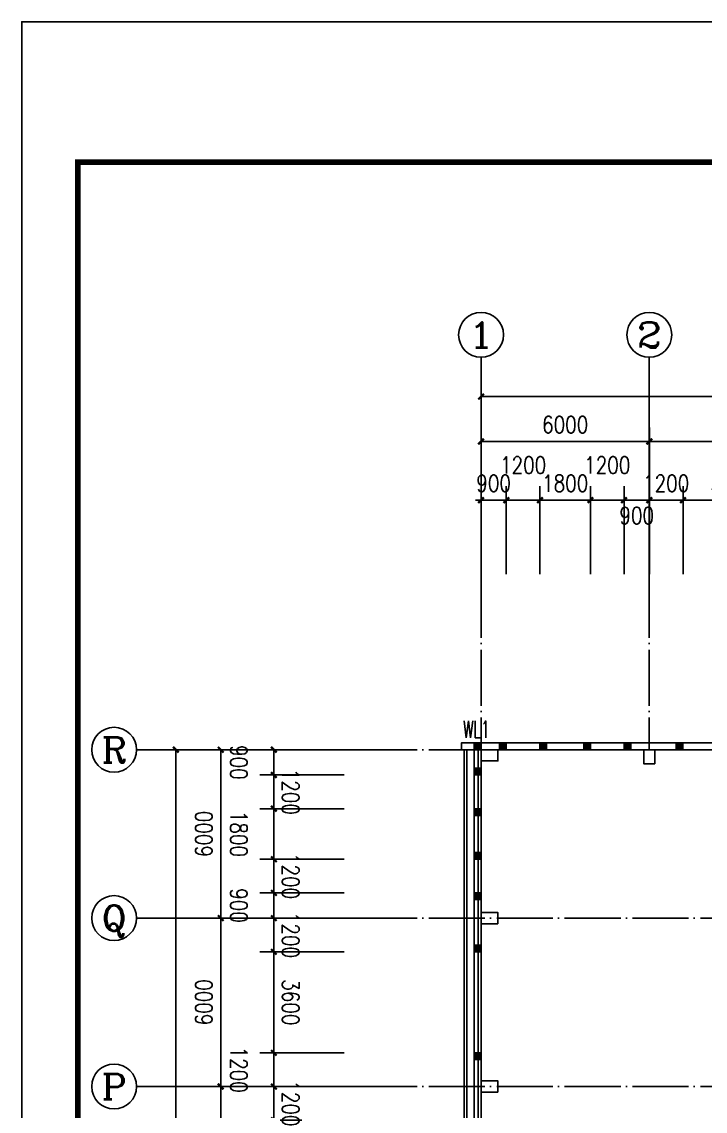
# Model space of a CAD drawing. Extents: x 31695611 to 39053694, y -59225 to 904195.
# Drawn here: x 38694994 to 38719358, y 865379 to 904195 of the extents above; entities that cross this region are included whole.
import ezdxf
from ezdxf.enums import TextEntityAlignment as Align

# ---------------------------------------------------------------- set-up
doc = ezdxf.new("R2010")
doc.units = 0
doc.header["$LTSCALE"] = 1000
doc.header["$MEASUREMENT"] = 0
doc.linetypes.add('ACAD_ISO04W100', pattern=[30.5, 24, -3, 0.5, -3])
doc.linetypes.add('DOTE', pattern=[2.42, 2, -0.2, 0.02, -0.2])
doc.layers.get('0').update_dxf_attribs({"linetype": 'CONTINUOUS'})
doc.layers.get('DEFPOINTS').update_dxf_attribs({"linetype": 'CONTINUOUS'})
for name, color, linetype in [('AXIS', 3, 'CONTINUOUS'), ('AXIS_TEXT', 7, 'CONTINUOUS'), ('COLUMN', 2, 'CONTINUOUS'), ('DOTE', 1, 'ACAD_ISO04W100'), ('PUB_HATCH', 8, 'CONTINUOUS'), ('PUB_TEXT', 7, 'CONTINUOUS'), ('PUB_TITLE', 4, 'CONTINUOUS')]:
    doc.layers.add(name, color=color, linetype=linetype)
doc.styles.add('_TCH_AXIS', font='COMPLEX', dxfattribs={"bigfont": 'GBCBIG'})
doc.styles.add('_TXT', font='SIMPLEX.shx', dxfattribs={"width": 0.6})
doc.styles.add('COMPLEX', font='COMPLEX')
doc.styles.add('DIM_FONT', font='SIMPLEX.shx', dxfattribs={"width": 0.8})
doc.dimstyles.new('DIMN200', dxfattribs={"dimscale": 2, "dimtxt": 300, "dimasz": 100, "dimexe": 250, "dimexo": 300, "dimgap": 150, "dimtad": 1, "dimdec": 0, "dimzin": 0, "dimtxsty": 'DIM_FONT', "dimblk": 'ARCHTICK', "dimcen": 0.09, "dimclrt": 7, "dimazin": 3, "dimtfac": 1, "dimtdec": 0, "dimtix": 1, "dimtmove": 0, "dimatfit": 3, "dimtolj": 1, "dimtzin": 0})

# ---------------------------------------------------------------- blocks, each defined once
blk = doc.blocks.new('_ARCHTICK')
at = {"color": 0, "linetype": 'BYBLOCK', "const_width": 0.4}
blk.add_lwpolyline([(-0.5, -0.5), (0.5, 0.5)], dxfattribs=at)
blk = doc.blocks.new('*D893')
at = {"layer": 'AXIS', "color": 0}
for p, q in [((38703981, 866258), (38703981, 866458)), ((38706486, 866258), (38703481, 866258)), ((38703981, 865058), (38703981, 866258)), ((38706486, 865058), (38703481, 865058)), ((38703981, 865058), (38703981, 864858))]:
    blk.add_line(p, q, dxfattribs=at)
at = {"layer": 'DEFPOINTS', "color": 0}
for p in [(38703981, 866258), (38707086, 866258), (38707086, 865058)]:
    blk.add_point(p, dxfattribs=at)
at = {"layer": 'AXIS', "color": 0, "xscale": 200, "yscale": 200, "zscale": 200}
for p, rotation in [((38703981, 866258), 270.0001095396245), ((38703981, 865058), 90.00010953962452)]:
    blk.add_blockref('_ARCHTICK', p, dxfattribs=dict(at, rotation=rotation))
at = {"layer": 'AXIS', "color": 7, "insert": (38704581, 865658), "char_height": 600, "attachment_point": 5, "rotation": 270.0001, "style": 'DIM_FONT'}
blk.add_mtext('\\A1;1200', dxfattribs=at)
blk = doc.blocks.new('*D894')
at = {"layer": 'AXIS', "color": 0}
for p, q in [((38706486, 867458), (38703481, 867458)), ((38703981, 866258), (38703981, 867458)), ((38706486, 866258), (38703481, 866258))]:
    blk.add_line(p, q, dxfattribs=at)
at = {"layer": 'DEFPOINTS', "color": 0}
for p in [(38703981, 867458), (38707086, 867458), (38707086, 866258)]:
    blk.add_point(p, dxfattribs=at)
at = {"layer": 'AXIS', "color": 0, "xscale": 200, "yscale": 200, "zscale": 200}
for p, rotation in [((38703981, 867458), 90.00010953971926), ((38703981, 866258), 270.0001095397193)]:
    blk.add_blockref('_ARCHTICK', p, dxfattribs=dict(at, rotation=rotation))
at = {"layer": 'AXIS', "color": 7, "insert": (38702731, 866858), "char_height": 600, "attachment_point": 5, "rotation": 270.0001, "style": 'DIM_FONT'}
blk.add_mtext('\\A1;1200', dxfattribs=at)
blk = doc.blocks.new('*D895')
at = {"layer": 'AXIS', "color": 0}
for p, q in [((38706486, 871058), (38703481, 871058)), ((38703981, 867458), (38703981, 871058)), ((38706486, 867458), (38703481, 867458))]:
    blk.add_line(p, q, dxfattribs=at)
at = {"layer": 'DEFPOINTS', "color": 0}
for p in [(38703981, 871058), (38707086, 871058), (38707086, 867458)]:
    blk.add_point(p, dxfattribs=at)
at = {"layer": 'AXIS', "color": 0, "xscale": 200, "yscale": 200, "zscale": 200}
for p, rotation in [((38703981, 871058), 90.00010953963285), ((38703981, 867458), 270.0001095396329)]:
    blk.add_blockref('_ARCHTICK', p, dxfattribs=dict(at, rotation=rotation))
at = {"layer": 'AXIS', "color": 7, "insert": (38704581, 869258), "char_height": 600, "attachment_point": 5, "rotation": 270.0001, "style": 'DIM_FONT'}
blk.add_mtext('\\A1;3600', dxfattribs=at)
blk = doc.blocks.new('*D896')
at = {"layer": 'AXIS', "color": 0}
for p, q in [((38706486, 872258), (38703481, 872258)), ((38703981, 872258), (38703981, 872458)), ((38703981, 871058), (38703981, 872258)), ((38706486, 871058), (38703481, 871058)), ((38703981, 871058), (38703981, 870858))]:
    blk.add_line(p, q, dxfattribs=at)
at = {"layer": 'DEFPOINTS', "color": 0}
for p in [(38703981, 872258), (38707086, 872258), (38707086, 871058)]:
    blk.add_point(p, dxfattribs=at)
at = {"layer": 'AXIS', "color": 0, "xscale": 200, "yscale": 200, "zscale": 200}
for p, rotation in [((38703981, 872258), 270.0001095394176), ((38703981, 871058), 90.0001095394176)]:
    blk.add_blockref('_ARCHTICK', p, dxfattribs=dict(at, rotation=rotation))
at = {"layer": 'AXIS', "color": 7, "insert": (38704581, 871658), "char_height": 600, "attachment_point": 5, "rotation": 270.0001, "style": 'DIM_FONT'}
blk.add_mtext('\\A1;1200', dxfattribs=at)
blk = doc.blocks.new('*D897')
at = {"layer": 'AXIS', "color": 0}
for p, q in [((38706486, 873158), (38703481, 873158)), ((38703981, 872258), (38703981, 873158)), ((38706486, 872258), (38703481, 872258))]:
    blk.add_line(p, q, dxfattribs=at)
at = {"layer": 'DEFPOINTS', "color": 0}
for p in [(38703981, 873158), (38707086, 873158), (38707086, 872258)]:
    blk.add_point(p, dxfattribs=at)
at = {"layer": 'AXIS', "color": 0, "xscale": 200, "yscale": 200, "zscale": 200}
for p, rotation in [((38703981, 873158), 90.0001095399026), ((38703981, 872258), 270.0001095399026)]:
    blk.add_blockref('_ARCHTICK', p, dxfattribs=dict(at, rotation=rotation))
at = {"layer": 'AXIS', "color": 7, "insert": (38702731, 872708), "char_height": 600, "attachment_point": 5, "rotation": 270.0001, "style": 'DIM_FONT'}
blk.add_mtext('\\A1;900', dxfattribs=at)
blk = doc.blocks.new('*D898')
at = {"layer": 'AXIS', "color": 0}
for p, q in [((38703981, 874358), (38703981, 874558)), ((38706486, 874358), (38703481, 874358)), ((38703981, 873158), (38703981, 874358)), ((38706486, 873158), (38703481, 873158)), ((38703981, 873158), (38703981, 872958))]:
    blk.add_line(p, q, dxfattribs=at)
at = {"layer": 'DEFPOINTS', "color": 0}
for p in [(38703981, 874358), (38707086, 874358), (38707086, 873158)]:
    blk.add_point(p, dxfattribs=at)
at = {"layer": 'AXIS', "color": 0, "xscale": 200, "yscale": 200, "zscale": 200}
for p, rotation in [((38703981, 874358), 270.0001095395285), ((38703981, 873158), 90.00010953952852)]:
    blk.add_blockref('_ARCHTICK', p, dxfattribs=dict(at, rotation=rotation))
at = {"layer": 'AXIS', "color": 7, "insert": (38704581, 873758), "char_height": 600, "attachment_point": 5, "rotation": 270.0001, "style": 'DIM_FONT'}
blk.add_mtext('\\A1;1200', dxfattribs=at)
blk = doc.blocks.new('*D899')
at = {"layer": 'AXIS', "color": 0}
for p, q in [((38706486, 876158), (38703481, 876158)), ((38703981, 874358), (38703981, 876158)), ((38706486, 874358), (38703481, 874358))]:
    blk.add_line(p, q, dxfattribs=at)
at = {"layer": 'DEFPOINTS', "color": 0}
for p in [(38703981, 876158), (38707086, 876158), (38707086, 874358)]:
    blk.add_point(p, dxfattribs=at)
at = {"layer": 'AXIS', "color": 0, "xscale": 200, "yscale": 200, "zscale": 200}
for p, rotation in [((38703981, 876158), 90.0001095396238), ((38703981, 874358), 270.0001095396238)]:
    blk.add_blockref('_ARCHTICK', p, dxfattribs=dict(at, rotation=rotation))
at = {"layer": 'AXIS', "color": 7, "insert": (38702731, 875258), "char_height": 600, "attachment_point": 5, "rotation": 270.0001, "style": 'DIM_FONT'}
blk.add_mtext('\\A1;1800', dxfattribs=at)
blk = doc.blocks.new('*D900')
at = {"layer": 'AXIS', "color": 0}
for p, q in [((38706486, 877358), (38703481, 877358)), ((38703981, 877358), (38703981, 877558)), ((38703981, 876158), (38703981, 877358)), ((38706486, 876158), (38703481, 876158)), ((38703981, 876158), (38703981, 875958))]:
    blk.add_line(p, q, dxfattribs=at)
at = {"layer": 'DEFPOINTS', "color": 0}
for p in [(38703981, 877358), (38707086, 877358), (38707086, 876158)]:
    blk.add_point(p, dxfattribs=at)
at = {"layer": 'AXIS', "color": 0, "xscale": 200, "yscale": 200, "zscale": 200}
for p, rotation in [((38703981, 877358), 270.0001095395146), ((38703981, 876158), 90.00010953951458)]:
    blk.add_blockref('_ARCHTICK', p, dxfattribs=dict(at, rotation=rotation))
at = {"layer": 'AXIS', "color": 7, "insert": (38704581, 876758), "char_height": 600, "attachment_point": 5, "rotation": 270.0001, "style": 'DIM_FONT'}
blk.add_mtext('\\A1;1200', dxfattribs=at)
blk = doc.blocks.new('*D901')
at = {"layer": 'AXIS', "color": 0}
for p, q in [((38706486, 878259), (38703481, 878259)), ((38703981, 877358), (38703981, 878259)), ((38706486, 877358), (38703481, 877358))]:
    blk.add_line(p, q, dxfattribs=at)
at = {"layer": 'DEFPOINTS', "color": 0}
for p in [(38703981, 878259), (38707086, 878259), (38707086, 877358)]:
    blk.add_point(p, dxfattribs=at)
at = {"layer": 'AXIS', "color": 0, "xscale": 200, "yscale": 200, "zscale": 200}
for p, rotation in [((38703981, 878259), 90.00010953962034), ((38703981, 877358), 270.0001095396203)]:
    blk.add_blockref('_ARCHTICK', p, dxfattribs=dict(at, rotation=rotation))
at = {"layer": 'AXIS', "color": 7, "insert": (38702731, 877808), "char_height": 600, "attachment_point": 5, "rotation": 270.0001, "style": 'DIM_FONT'}
blk.add_mtext('\\A1;900', dxfattribs=at)
blk = doc.blocks.new('*D953')
at = {"layer": 'AXIS', "color": 0}
for p, q in [((38711366, 884519), (38711366, 887651)), ((38712266, 884519), (38712266, 887651)), ((38711366, 887151), (38711166, 887151)), ((38711366, 887151), (38712266, 887151)), ((38712266, 887151), (38712466, 887151))]:
    blk.add_line(p, q, dxfattribs=at)
at = {"layer": 'DEFPOINTS', "color": 0}
for p in [(38712266, 887151), (38711366, 883919), (38712266, 883919)]:
    blk.add_point(p, dxfattribs=at)
at = {"layer": 'AXIS', "color": 0, "xscale": 200, "yscale": 200, "zscale": 200}
blk.add_blockref('_ARCHTICK', (38711366, 887151), dxfattribs=at)
at = {"layer": 'AXIS', "color": 0, "xscale": 200, "yscale": 200, "zscale": 200, "rotation": 180}
blk.add_blockref('_ARCHTICK', (38712266, 887151), dxfattribs=at)
at = {"layer": 'AXIS', "color": 7, "insert": (38711816, 887751), "char_height": 600, "attachment_point": 5, "style": 'DIM_FONT'}
blk.add_mtext('\\A1;900', dxfattribs=at)
blk = doc.blocks.new('*D954')
at = {"layer": 'AXIS', "color": 0}
for p, q in [((38712266, 884519), (38712266, 887651)), ((38713466, 884519), (38713466, 887651)), ((38712266, 887151), (38713466, 887151))]:
    blk.add_line(p, q, dxfattribs=at)
at = {"layer": 'DEFPOINTS', "color": 0}
for p in [(38713466, 887151), (38712266, 883919), (38713466, 883919)]:
    blk.add_point(p, dxfattribs=at)
at = {"layer": 'AXIS', "color": 0, "xscale": 200, "yscale": 200, "zscale": 200, "rotation": 180}
blk.add_blockref('_ARCHTICK', (38712266, 887151), dxfattribs=at)
at = {"layer": 'AXIS', "color": 0, "xscale": 200, "yscale": 200, "zscale": 200}
blk.add_blockref('_ARCHTICK', (38713466, 887151), dxfattribs=at)
at = {"layer": 'AXIS', "color": 7, "insert": (38712866, 888401), "char_height": 600, "attachment_point": 5, "style": 'DIM_FONT'}
blk.add_mtext('\\A1;1200', dxfattribs=at)
blk = doc.blocks.new('*D955')
at = {"layer": 'AXIS', "color": 0}
for p, q in [((38713466, 884519), (38713466, 887651)), ((38715266, 884519), (38715266, 887651)), ((38713466, 887151), (38713266, 887151)), ((38713466, 887151), (38715266, 887151)), ((38715266, 887151), (38715466, 887151))]:
    blk.add_line(p, q, dxfattribs=at)
at = {"layer": 'DEFPOINTS', "color": 0}
for p in [(38715266, 887151), (38713466, 883919), (38715266, 883919)]:
    blk.add_point(p, dxfattribs=at)
at = {"layer": 'AXIS', "color": 0, "xscale": 200, "yscale": 200, "zscale": 200}
blk.add_blockref('_ARCHTICK', (38713466, 887151), dxfattribs=at)
at = {"layer": 'AXIS', "color": 0, "xscale": 200, "yscale": 200, "zscale": 200, "rotation": 180}
blk.add_blockref('_ARCHTICK', (38715266, 887151), dxfattribs=at)
at = {"layer": 'AXIS', "color": 7, "insert": (38714366, 887751), "char_height": 600, "attachment_point": 5, "style": 'DIM_FONT'}
blk.add_mtext('\\A1;1800', dxfattribs=at)
blk = doc.blocks.new('*D956')
at = {"layer": 'AXIS', "color": 0}
for p, q in [((38715266, 884519), (38715266, 887651)), ((38716466, 884519), (38716466, 887651)), ((38715266, 887151), (38716466, 887151))]:
    blk.add_line(p, q, dxfattribs=at)
at = {"layer": 'DEFPOINTS', "color": 0}
for p in [(38716466, 887151), (38715266, 883919), (38716466, 883919)]:
    blk.add_point(p, dxfattribs=at)
at = {"layer": 'AXIS', "color": 0, "xscale": 200, "yscale": 200, "zscale": 200, "rotation": 180}
blk.add_blockref('_ARCHTICK', (38715266, 887151), dxfattribs=at)
at = {"layer": 'AXIS', "color": 0, "xscale": 200, "yscale": 200, "zscale": 200}
blk.add_blockref('_ARCHTICK', (38716466, 887151), dxfattribs=at)
at = {"layer": 'AXIS', "color": 7, "insert": (38715866, 888401), "char_height": 600, "attachment_point": 5, "style": 'DIM_FONT'}
blk.add_mtext('\\A1;1200', dxfattribs=at)
blk = doc.blocks.new('*D957')
at = {"layer": 'AXIS', "color": 0}
for p, q in [((38716466, 884519), (38716466, 887651)), ((38717366, 884519), (38717366, 887651)), ((38716466, 887151), (38717366, 887151))]:
    blk.add_line(p, q, dxfattribs=at)
at = {"layer": 'DEFPOINTS', "color": 0}
for p in [(38717366, 887151), (38716466, 883919), (38717366, 883919)]:
    blk.add_point(p, dxfattribs=at)
at = {"layer": 'AXIS', "color": 0, "xscale": 200, "yscale": 200, "zscale": 200, "rotation": 180}
blk.add_blockref('_ARCHTICK', (38716466, 887151), dxfattribs=at)
at = {"layer": 'AXIS', "color": 0, "xscale": 200, "yscale": 200, "zscale": 200}
blk.add_blockref('_ARCHTICK', (38717366, 887151), dxfattribs=at)
at = {"layer": 'AXIS', "color": 7, "insert": (38716916, 886601), "char_height": 600, "attachment_point": 5, "style": 'DIM_FONT'}
blk.add_mtext('\\A1;900', dxfattribs=at)
blk = doc.blocks.new('*D958')
at = {"layer": 'AXIS', "color": 0}
for p, q in [((38717366, 884519), (38717366, 887651)), ((38718566, 884519), (38718566, 887651)), ((38717366, 887151), (38717166, 887151)), ((38717366, 887151), (38718566, 887151)), ((38718566, 887151), (38718766, 887151))]:
    blk.add_line(p, q, dxfattribs=at)
at = {"layer": 'DEFPOINTS', "color": 0}
for p in [(38718566, 887151), (38717366, 883919), (38718566, 883919)]:
    blk.add_point(p, dxfattribs=at)
at = {"layer": 'AXIS', "color": 0, "xscale": 200, "yscale": 200, "zscale": 200}
blk.add_blockref('_ARCHTICK', (38717366, 887151), dxfattribs=at)
at = {"layer": 'AXIS', "color": 0, "xscale": 200, "yscale": 200, "zscale": 200, "rotation": 180}
blk.add_blockref('_ARCHTICK', (38718566, 887151), dxfattribs=at)
at = {"layer": 'AXIS', "color": 7, "insert": (38717966, 887751), "char_height": 600, "attachment_point": 5, "style": 'DIM_FONT'}
blk.add_mtext('\\A1;1200', dxfattribs=at)
blk = doc.blocks.new('*D959')
at = {"layer": 'AXIS', "color": 0}
for p, q in [((38718566, 884519), (38718566, 887651)), ((38722166, 884519), (38722166, 887651)), ((38718566, 887151), (38722166, 887151))]:
    blk.add_line(p, q, dxfattribs=at)
at = {"layer": 'DEFPOINTS', "color": 0}
for p in [(38722166, 887151), (38718566, 883919), (38722166, 883919)]:
    blk.add_point(p, dxfattribs=at)
at = {"layer": 'AXIS', "color": 0, "xscale": 200, "yscale": 200, "zscale": 200, "rotation": 180}
blk.add_blockref('_ARCHTICK', (38718566, 887151), dxfattribs=at)
at = {"layer": 'AXIS', "color": 0, "xscale": 200, "yscale": 200, "zscale": 200}
blk.add_blockref('_ARCHTICK', (38722166, 887151), dxfattribs=at)
at = {"layer": 'AXIS', "color": 7, "insert": (38720366, 887751), "char_height": 600, "attachment_point": 5, "style": 'DIM_FONT'}
blk.add_mtext('\\A1;3600', dxfattribs=at)
blk = doc.blocks.new('*D1115')
at = {"layer": 'AXIS', "color": 0}
for p, q in [((38706486, 866259), (38701586, 866259)), ((38702086, 860259), (38702086, 866259)), ((38706486, 860259), (38701586, 860259))]:
    blk.add_line(p, q, dxfattribs=at)
at = {"layer": 'DEFPOINTS', "color": 0}
for p in [(38702086, 866259), (38707086, 866259), (38707086, 860259)]:
    blk.add_point(p, dxfattribs=at)
at = {"layer": 'AXIS', "color": 0, "xscale": 200, "yscale": 200, "zscale": 200}
for p, rotation in [((38702086, 866259), 89.99989046034315), ((38702086, 860259), 269.9998904603431)]:
    blk.add_blockref('_ARCHTICK', p, dxfattribs=dict(at, rotation=rotation))
at = {"layer": 'AXIS', "color": 7, "insert": (38701486, 863259), "char_height": 600, "attachment_point": 5, "rotation": 89.9999, "style": 'DIM_FONT'}
blk.add_mtext('\\A1;6000', dxfattribs=at)
blk = doc.blocks.new('*D1116')
at = {"layer": 'AXIS', "color": 0}
for p, q in [((38706486, 872259), (38701586, 872259)), ((38702086, 866259), (38702086, 872259)), ((38706486, 866259), (38701586, 866259))]:
    blk.add_line(p, q, dxfattribs=at)
at = {"layer": 'DEFPOINTS', "color": 0}
for p in [(38702086, 872259), (38707086, 872259), (38707086, 866259)]:
    blk.add_point(p, dxfattribs=at)
at = {"layer": 'AXIS', "color": 0, "xscale": 200, "yscale": 200, "zscale": 200}
for p, rotation in [((38702086, 872259), 89.9998904604143), ((38702086, 866259), 269.9998904604143)]:
    blk.add_blockref('_ARCHTICK', p, dxfattribs=dict(at, rotation=rotation))
at = {"layer": 'AXIS', "color": 7, "insert": (38701486, 869259), "char_height": 600, "attachment_point": 5, "rotation": 89.9999, "style": 'DIM_FONT'}
blk.add_mtext('\\A1;6000', dxfattribs=at)
blk = doc.blocks.new('*D1117')
at = {"layer": 'AXIS', "color": 0}
for p, q in [((38706486, 878259), (38701586, 878259)), ((38702086, 872259), (38702086, 878259)), ((38706486, 872259), (38701586, 872259))]:
    blk.add_line(p, q, dxfattribs=at)
at = {"layer": 'DEFPOINTS', "color": 0}
for p in [(38702086, 878259), (38707086, 878259), (38707086, 872259)]:
    blk.add_point(p, dxfattribs=at)
at = {"layer": 'AXIS', "color": 0, "xscale": 200, "yscale": 200, "zscale": 200}
for p, rotation in [((38702086, 878259), 89.99989046034315), ((38702086, 872259), 269.9998904603431)]:
    blk.add_blockref('_ARCHTICK', p, dxfattribs=dict(at, rotation=rotation))
at = {"layer": 'AXIS', "color": 7, "insert": (38701486, 875259), "char_height": 600, "attachment_point": 5, "rotation": 89.9999, "style": 'DIM_FONT'}
blk.add_mtext('\\A1;6000', dxfattribs=at)
blk = doc.blocks.new('*D1118')
at = {"layer": 'AXIS', "color": 0}
for p, q in [((38706486, 878259), (38699986, 878259)), ((38700486, 788259), (38700486, 878259)), ((38706486, 788259), (38699986, 788259))]:
    blk.add_line(p, q, dxfattribs=at)
at = {"layer": 'DEFPOINTS', "color": 0}
for p in [(38700486, 878259), (38707086, 878259), (38707086, 788259)]:
    blk.add_point(p, dxfattribs=at)
at = {"layer": 'AXIS', "color": 0, "xscale": 200, "yscale": 200, "zscale": 200}
for p, rotation in [((38700486, 878259), 89.99989046036686), ((38700486, 788259), 269.9998904603668)]:
    blk.add_blockref('_ARCHTICK', p, dxfattribs=dict(at, rotation=rotation))
at = {"layer": 'AXIS', "color": 7, "insert": (38699886, 833259), "char_height": 600, "attachment_point": 5, "rotation": 89.9999, "style": 'DIM_FONT'}
blk.add_mtext('\\A1;90000', dxfattribs=at)
blk = doc.blocks.new('*D1125')
at = {"layer": 'AXIS', "color": 0}
for p, q in [((38711366, 884842), (38711366, 889742)), ((38717366, 884842), (38717366, 889742)), ((38711366, 889242), (38717366, 889242))]:
    blk.add_line(p, q, dxfattribs=at)
at = {"layer": 'DEFPOINTS', "color": 0}
for p in [(38717366, 889242), (38711366, 884242), (38717366, 884242)]:
    blk.add_point(p, dxfattribs=at)
at = {"layer": 'AXIS', "color": 0, "xscale": 200, "yscale": 200, "zscale": 200, "rotation": 180}
blk.add_blockref('_ARCHTICK', (38711366, 889242), dxfattribs=at)
at = {"layer": 'AXIS', "color": 0, "xscale": 200, "yscale": 200, "zscale": 200}
blk.add_blockref('_ARCHTICK', (38717366, 889242), dxfattribs=at)
at = {"layer": 'AXIS', "color": 7, "insert": (38714366, 889842), "char_height": 600, "attachment_point": 5, "style": 'DIM_FONT'}
blk.add_mtext('\\A1;6000', dxfattribs=at)
blk = doc.blocks.new('*D1126')
at = {"layer": 'AXIS', "color": 0}
for p, q in [((38717366, 884842), (38717366, 889742)), ((38723366, 884842), (38723366, 889742)), ((38717366, 889242), (38723366, 889242))]:
    blk.add_line(p, q, dxfattribs=at)
at = {"layer": 'DEFPOINTS', "color": 0}
for p in [(38723366, 889242), (38717366, 884242), (38723366, 884242)]:
    blk.add_point(p, dxfattribs=at)
at = {"layer": 'AXIS', "color": 0, "xscale": 200, "yscale": 200, "zscale": 200, "rotation": 180}
blk.add_blockref('_ARCHTICK', (38717366, 889242), dxfattribs=at)
at = {"layer": 'AXIS', "color": 0, "xscale": 200, "yscale": 200, "zscale": 200}
blk.add_blockref('_ARCHTICK', (38723366, 889242), dxfattribs=at)
at = {"layer": 'AXIS', "color": 7, "insert": (38720366, 889842), "char_height": 600, "attachment_point": 5, "style": 'DIM_FONT'}
blk.add_mtext('\\A1;6000', dxfattribs=at)
blk = doc.blocks.new('*D1130')
at = {"layer": 'AXIS', "color": 0}
for p, q in [((38711366, 884842), (38711366, 891342)), ((38741366, 884842), (38741366, 891342)), ((38711366, 890842), (38741366, 890842))]:
    blk.add_line(p, q, dxfattribs=at)
at = {"layer": 'DEFPOINTS', "color": 0}
for p in [(38741366, 890842), (38711366, 884242), (38741366, 884242)]:
    blk.add_point(p, dxfattribs=at)
at = {"layer": 'AXIS', "color": 0, "xscale": 200, "yscale": 200, "zscale": 200, "rotation": 180}
blk.add_blockref('_ARCHTICK', (38711366, 890842), dxfattribs=at)
at = {"layer": 'AXIS', "color": 0, "xscale": 200, "yscale": 200, "zscale": 200}
blk.add_blockref('_ARCHTICK', (38741366, 890842), dxfattribs=at)
at = {"layer": 'AXIS', "color": 7, "insert": (38726366, 891442), "char_height": 600, "attachment_point": 5, "style": 'DIM_FONT'}
blk.add_mtext('\\A1;30000', dxfattribs=at)
blk = doc.blocks.new('_AXISO')
blk.add_circle((0, 0), 0.5)
at = {"layer": 'AXIS_TEXT', "style": 'COMPLEX', "width": 1.041667}
blk.add_attdef('A', text='', height=0.56, dxfattribs=at).set_placement((-0.25, -0.28), (0.25, -0.28), align=Align.FIT)

msp = doc.modelspace()

# ---------------------------------------------------------------- hatches: boundary and pattern name
at = {"layer": 'PUB_HATCH'}
for points in [[(38711365.5, 878258.7), (38711365.5, 878498.7), (38711125.5, 878498.7), (38711125.5, 878258.7)], [(38712265.5, 878258.7), (38712265.5, 878498.7), (38712025.5, 878498.7), (38712025.5, 878258.7)], [(38713705.5, 878258.7), (38713705.5, 878498.7), (38713465.5, 878498.7), (38713465.5, 878258.7)], [(38715265.5, 878258.7), (38715265.5, 878498.7), (38715025.5, 878498.7), (38715025.5, 878258.7)], [(38716705.5, 878258.7), (38716705.5, 878498.7), (38716465.5, 878498.7), (38716465.5, 878258.7)], [(38718565.5, 878258.7), (38718565.5, 878498.7), (38718325.5, 878498.7), (38718325.5, 878258.7)], [(38711125.4, 877598.3), (38711125.4, 877358.3), (38711365.4, 877358.3), (38711365.4, 877598.3)], [(38711125.4, 876158.3), (38711125.4, 875918.3), (38711365.4, 875918.3), (38711365.4, 876158.3)], [(38711125.4, 874598.3), (38711125.4, 874358.3), (38711365.4, 874358.3), (38711365.4, 874598.3)], [(38711125.4, 873158.3), (38711125.4, 872918.3), (38711365.4, 872918.3), (38711365.4, 873158.3)], [(38711125.5, 871298.4), (38711125.5, 871058.4), (38711365.5, 871058.4), (38711365.5, 871298.4)], [(38711125.5, 867458.4), (38711125.5, 867218.4), (38711365.5, 867218.4), (38711365.5, 867458.4)]]:
    msp.add_hatch(color=256, dxfattribs=at).paths.add_polyline_path(points)

# ---------------------------------------------------------------- linework, layer by layer
for p, q in [((38710765.5, 788258.6), (38710765.5, 878258.6)), ((38710865.5, 788258.6), (38710865.5, 878258.6)), ((38711265.5, 788258.6), (38711265.5, 878258.6)), ((38711365.5, 788258.6), (38711365.5, 878258.6))]:
    msp.add_line(p, q)
for points in [[(38710665.5, 878258.6), (38711125.5, 878258.6), (38711125.5, 878498.7), (38710665.5, 878498.7)], [(38711125.5, 878498.6), (38741605.5, 878498.6), (38741605.5, 788018.5), (38711125.5, 788018.5)], [(38711965.5, 878258.6), (38711965.5, 877858.6), (38711365.5, 877858.6), (38711365.5, 878258.6)], [(38711365.5, 878258.6), (38741365.5, 878258.6), (38741365.5, 788258.5), (38711365.5, 788258.5)], [(38717565.5, 877758.6), (38717165.5, 877758.6), (38717165.5, 878258.6), (38717565.5, 878258.6)], [(38711965.5, 872058.6), (38711965.5, 872458.6), (38711365.5, 872458.6), (38711365.5, 872058.6)], [(38711965.5, 866058.6), (38711965.5, 866458.6), (38711365.5, 866458.6), (38711365.5, 866058.6)]]:
    msp.add_lwpolyline(points, close=True)
at = {"layer": 'AXIS'}
for p, q in [((38711365.5, 884242.1), (38711365.5, 892242.1)), ((38717365.5, 884242.1), (38717365.5, 892242.1)), ((38707086.1, 878258.6), (38699086.1, 878258.6)), ((38707086.1, 872258.6), (38699086.1, 872258.6)), ((38707086.1, 866258.6), (38699086.1, 866258.6))]:
    msp.add_line(p, q, dxfattribs=at)
at = {"layer": 'COLUMN'}
for p, q in [((38711365.5, 878498.7), (38711125.5, 878498.7)), ((38711125.5, 878498.7), (38711125.5, 878258.7)), ((38711365.5, 878258.7), (38711365.5, 878498.7)), ((38712265.5, 878498.7), (38712025.5, 878498.7)), ((38712025.5, 878498.7), (38712025.5, 878258.7)), ((38712265.5, 878258.7), (38712265.5, 878498.7)), ((38713705.5, 878498.7), (38713465.5, 878498.7)), ((38713465.5, 878498.7), (38713465.5, 878258.7)), ((38713705.5, 878258.7), (38713705.5, 878498.7)), ((38715265.5, 878498.7), (38715025.5, 878498.7)), ((38715025.5, 878498.7), (38715025.5, 878258.7)), ((38715265.5, 878258.7), (38715265.5, 878498.7)), ((38716705.5, 878498.7), (38716465.5, 878498.7)), ((38716465.5, 878498.7), (38716465.5, 878258.7)), ((38716705.5, 878258.7), (38716705.5, 878498.7)), ((38718565.5, 878498.7), (38718325.5, 878498.7)), ((38718325.5, 878498.7), (38718325.5, 878258.7)), ((38718565.5, 878258.7), (38718565.5, 878498.7)), ((38711125.5, 878258.7), (38711365.5, 878258.7)), ((38712025.5, 878258.7), (38712265.5, 878258.7)), ((38713465.5, 878258.7), (38713705.5, 878258.7)), ((38715025.5, 878258.7), (38715265.5, 878258.7)), ((38716465.5, 878258.7), (38716705.5, 878258.7)), ((38718325.5, 878258.7), (38718565.5, 878258.7)), ((38711125.4, 877598.3), (38711125.4, 877358.3)), ((38711365.4, 877598.3), (38711125.4, 877598.3)), ((38711125.4, 877358.3), (38711365.4, 877358.3)), ((38711365.4, 877358.3), (38711365.4, 877598.3)), ((38711125.4, 876158.3), (38711125.4, 875918.3)), ((38711365.4, 876158.3), (38711125.4, 876158.3)), ((38711365.4, 875918.3), (38711365.4, 876158.3)), ((38711125.4, 875918.3), (38711365.4, 875918.3)), ((38711125.4, 874598.3), (38711125.4, 874358.3)), ((38711365.4, 874598.3), (38711125.4, 874598.3)), ((38711365.4, 874358.3), (38711365.4, 874598.3)), ((38711125.4, 874358.3), (38711365.4, 874358.3)), ((38711125.4, 873158.3), (38711125.4, 872918.3)), ((38711365.4, 873158.3), (38711125.4, 873158.3)), ((38711365.4, 872918.3), (38711365.4, 873158.3)), ((38711125.4, 872918.3), (38711365.4, 872918.3)), ((38711125.5, 871298.4), (38711125.5, 871058.4)), ((38711365.5, 871298.4), (38711125.5, 871298.4)), ((38711125.5, 871058.4), (38711365.5, 871058.4)), ((38711365.5, 871058.4), (38711365.5, 871298.4)), ((38711125.5, 867458.4), (38711125.5, 867218.4)), ((38711365.5, 867458.4), (38711125.5, 867458.4)), ((38711125.5, 867218.4), (38711365.5, 867218.4)), ((38711365.5, 867218.4), (38711365.5, 867458.4))]:
    msp.add_line(p, q, dxfattribs=at)
at = {"layer": 'DOTE', "linetype": 'DOTE'}
for p, q in [((38711365.5, 884242.1), (38711365.5, 784664.7)), ((38717365.5, 884242.1), (38717365.5, 878258.6)), ((38707086.1, 878258.6), (38746951.4, 878258.5)), ((38707086.1, 872258.6), (38746951.4, 872258.5)), ((38707086.1, 866258.6), (38746951.4, 866258.5))]:
    msp.add_line(p, q, dxfattribs=at)
at = {"layer": 'PUB_TITLE'}
msp.add_lwpolyline([(38694994.4, 755595.5), (38778994.4, 755595.5), (38778994.4, 904195.5), (38694994.4, 904195.5)], close=True, dxfattribs=at)
at = {"layer": 'PUB_TITLE', "const_width": 200}
msp.add_lwpolyline([(38696994.4, 757595.5), (38776994.4, 757595.5), (38776994.4, 899195.5), (38696994.4, 899195.5)], close=True, dxfattribs=at)

# ---------------------------------------------------------------- block references
at = {"layer": 'AXIS'}
ref = msp.add_blockref('_AXISO', (38711365.5, 893042.1), dxfattribs=dict(at, xscale=1600, yscale=1600, zscale=1600))
ref.add_attrib('A', '1', dxfattribs={"layer": 'AXIS_TEXT', "height": 905.1, "style": '_TCH_AXIS', "width": 2.333333}).set_placement((38710913, 892589.6), (38711818.1, 892589.6), align=Align.FIT)
ref = msp.add_blockref('_AXISO', (38717365.5, 893042.1), dxfattribs=dict(at, xscale=1600, yscale=1600, zscale=1600))
ref.add_attrib('A', '2', dxfattribs={"layer": 'AXIS_TEXT', "height": 905.1, "style": '_TCH_AXIS', "width": 1.5}).set_placement((38716913, 892589.6), (38717818.1, 892589.6), align=Align.FIT)
ref = msp.add_blockref('_AXISO', (38698286.1, 878258.6), dxfattribs=dict(at, xscale=1600, yscale=1600, zscale=1600))
ref.add_attrib('A', 'R', dxfattribs={"layer": 'AXIS_TEXT', "height": 905.1, "style": '_TCH_AXIS', "width": 1.166667}).set_placement((38697833.6, 877806.1), (38698738.7, 877806.1), align=Align.FIT)
ref = msp.add_blockref('_AXISO', (38698286.1, 872258.6), dxfattribs=dict(at, xscale=1600, yscale=1600, zscale=1600))
ref.add_attrib('A', 'Q', dxfattribs={"layer": 'AXIS_TEXT', "height": 905.1, "style": '_TCH_AXIS', "width": 1.3125}).set_placement((38697833.6, 871806.1), (38698738.6, 871806.1), align=Align.FIT)
ref = msp.add_blockref('_AXISO', (38698286.1, 866258.6), dxfattribs=dict(at, xscale=1600, yscale=1600, zscale=1600))
ref.add_attrib('A', 'P', dxfattribs={"layer": 'AXIS_TEXT', "height": 905.1, "style": '_TCH_AXIS', "width": 1.235294}).set_placement((38697833.5, 865806.1), (38698738.6, 865806.1), align=Align.FIT)

# ---------------------------------------------------------------- texts
at = {"layer": 'PUB_TEXT', "style": '_TXT', "width": 0.6}
msp.add_text('WL1', height=600, dxfattribs=at).set_placement((38710730.3, 878686.9, 0))

# ---------------------------------------------------------------- dimensions: what is measured, and where the dimension line sits
at = {"layer": 'AXIS'}
for p1, p2, distance, picture, middle in [((38711365.5, 884242.1), (38741365.5, 884242.1), 6600, '*D1130', (38726365.5, 891442.1)), ((38711365.5, 884242.1), (38717365.5, 884242.1), 5000, '*D1125', (38714365.5, 889842.1)), ((38717365.5, 884242.1), (38723365.5, 884242.1), 5000, '*D1126', (38720365.5, 889842.1)), ((38711365.5, 883919.1), (38712265.5, 883919.1), 3231.4, '*D953', (38711815.5, 887750.5)), ((38713465.5, 883919.1), (38715265.5, 883919.1), 3231.4, '*D955', (38714365.5, 887750.5)), ((38717365.5, 883919.1), (38718565.5, 883919.1), 3231.4, '*D958', (38717965.5, 887750.5)), ((38718565.5, 883919.1), (38722165.5, 883919.1), 3231.4, '*D959', (38720365.5, 887750.5)), ((38707085.9, 788258.6), (38707086.1, 878258.6), 6600, '*D1118', (38699886, 833258.6)), ((38707086.1, 872258.6), (38707086.1, 878258.6), 5000, '*D1117', (38701486.1, 875258.6)), ((38707086.1, 876158.5), (38707086.1, 877358.5), 3104.9, '*D900', (38704581.2, 876758.5)), ((38707086.1, 873158.5), (38707086.1, 874358.5), 3104.9, '*D898', (38704581.2, 873758.5)), ((38707086.1, 866258.6), (38707086.1, 872258.6), 5000, '*D1116', (38701486.1, 869258.6)), ((38707086.1, 871058.5), (38707086.1, 872258.5), 3104.9, '*D896', (38704581.2, 871658.5)), ((38707086.1, 867458.5), (38707086.1, 871058.5), 3104.9, '*D895', (38704581.2, 869258.4)), ((38707086.1, 865058.5), (38707086.1, 866258.4), 3104.9, '*D893', (38704581.2, 865658.4)), ((38707086.1, 860258.6), (38707086.1, 866258.6), 5000, '*D1115', (38701486.1, 863258.6))]:
    dim = msp.add_aligned_dim(p1=p1, p2=p2, distance=distance, dimstyle='DIMN200', dxfattribs=at)
    dim.commit()
    dim.dimension.update_dxf_attribs({"geometry": picture, "text_midpoint": middle})
for base, p1, p2, angle, picture, middle in [((38713465.5, 887150.5), (38712265.5, 883919.1), (38713465.5, 883919.1), 0.00001, '*D954', (38712865.5, 888400.5)), ((38716465.5, 887150.5), (38715265.5, 883919.1), (38716465.5, 883919.1), 0.00001, '*D956', (38715865.5, 888400.5)), ((38717365.5, 887150.5), (38716465.5, 883919.1), (38717365.5, 883919.1), 0.00001, '*D957', (38716915.5, 886600.5)), ((38703981.2, 878258.6), (38707086.1, 877358.5), (38707086.1, 878258.6), 90.00011, '*D901', (38702731.2, 877808.5)), ((38703981.2, 876158.5), (38707086.1, 874358.5), (38707086.1, 876158.5), 90.00011, '*D899', (38702731.2, 875258.5)), ((38703981.2, 873158.5), (38707086.1, 872258.5), (38707086.1, 873158.5), 90.00011, '*D897', (38702731.2, 872708.5)), ((38703981.2, 867458.4), (38707086.1, 866258.4), (38707086.1, 867458.5), 90.00011, '*D894', (38702731.2, 866858.4))]:
    dim = msp.add_linear_dim(base=base, p1=p1, p2=p2, angle=angle, dimstyle='DIMN200', dxfattribs=at)
    dim.commit()
    dim.dimension.update_dxf_attribs({"geometry": picture, "text_midpoint": middle, "dimtype": 129})

doc.saveas('drawing.dxf')
